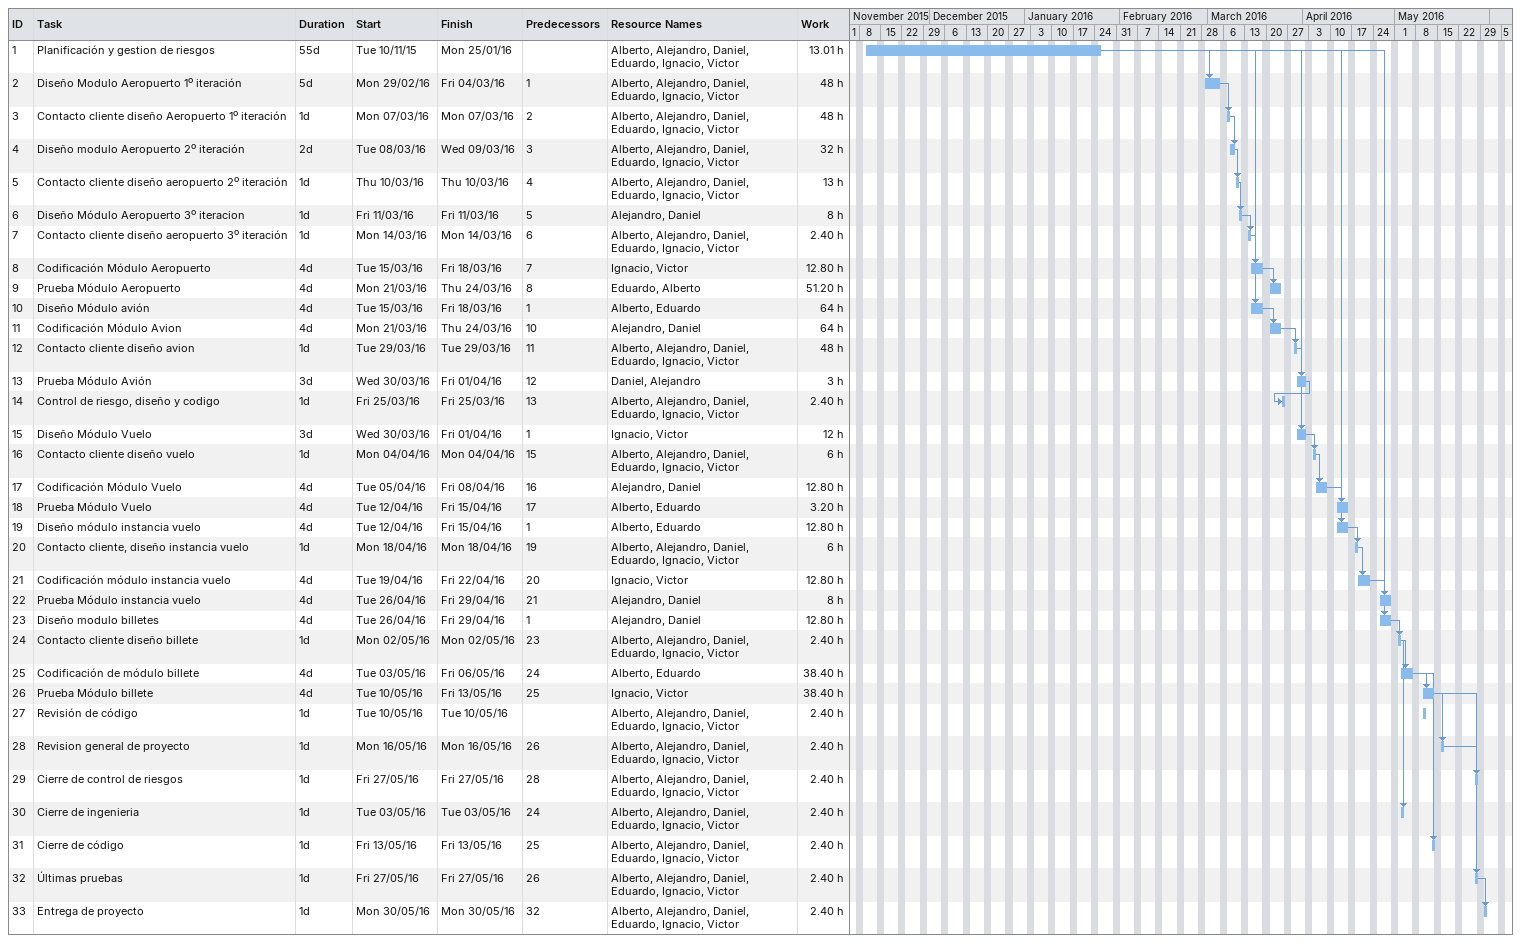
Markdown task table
| ID | Task | Duration | Start | Finish | Predecessors | Resources | Work (h) |
|---|---|---|---|---|---|---|---|
| 1 | Planificación y gestion de riesgos | 55d | 2015-11-10 | 2016-01-25 |  | Alberto, Alejandro, Daniel, Eduardo, Ignacio, Victor | 13.01 |
| 2 | Diseño Modulo Aeropuerto 1º iteración | 5d | 2016-02-29 | 2016-03-04 | 1 | Alberto, Alejandro, Daniel, Eduardo, Ignacio, Victor | 48 |
| 3 | Contacto cliente diseño Aeropuerto 1º iteración | 1d | 2016-03-07 | 2016-03-07 | 2 | Alberto, Alejandro, Daniel, Eduardo, Ignacio, Victor | 48 |
| 4 | Diseño modulo Aeropuerto 2º iteración | 2d | 2016-03-08 | 2016-03-09 | 3 | Alberto, Alejandro, Daniel, Eduardo, Ignacio, Victor | 32 |
| 5 | Contacto cliente diseño aeropuerto 2º iteración | 1d | 2016-03-10 | 2016-03-10 | 4 | Alberto, Alejandro, Daniel, Eduardo, Ignacio, Victor | 13 |
| 6 | Diseño Módulo Aeropuerto 3º iteracion | 1d | 2016-03-11 | 2016-03-11 | 5 | Alejandro, Daniel | 8 |
| 7 | Contacto cliente diseño aeropuerto 3º iteración | 1d | 2016-03-14 | 2016-03-14 | 6 | Alberto, Alejandro, Daniel, Eduardo, Ignacio, Victor | 2.40 |
| 8 | Codificación Módulo Aeropuerto | 4d | 2016-03-15 | 2016-03-18 | 7 | Ignacio, Victor | 12.80 |
| 9 | Prueba Módulo Aeropuerto | 4d | 2016-03-21 | 2016-03-24 | 8 | Eduardo, Alberto | 51.20 |
| 10 | Diseño Módulo avión | 4d | 2016-03-15 | 2016-03-18 | 1 | Alberto, Eduardo | 64 |
| 11 | Codificación Módulo Avion | 4d | 2016-03-21 | 2016-03-24 | 10 | Alejandro, Daniel | 64 |
| 12 | Contacto cliente diseño avion | 1d | 2016-03-29 | 2016-03-29 | 11 | Alberto, Alejandro, Daniel, Eduardo, Ignacio, Victor | 48 |
| 13 | Prueba Módulo Avión | 3d | 2016-03-30 | 2016-04-01 | 12 | Daniel, Alejandro | 3 |
| 14 | Control de riesgo, diseño y codigo | 1d | 2016-03-25 | 2016-03-25 | 13 | Alberto, Alejandro, Daniel, Eduardo, Ignacio, Victor | 2.40 |
| 15 | Diseño Módulo Vuelo | 3d | 2016-03-30 | 2016-04-01 | 1 | Ignacio, Victor | 12 |
| 16 | Contacto cliente diseño vuelo | 1d | 2016-04-04 | 2016-04-04 | 15 | Alberto, Alejandro, Daniel, Eduardo, Ignacio, Victor | 6 |
| 17 | Codificación Módulo Vuelo | 4d | 2016-04-05 | 2016-04-08 | 16 | Alejandro, Daniel | 12.80 |
| 18 | Prueba Módulo Vuelo | 4d | 2016-04-12 | 2016-04-15 | 17 | Alberto, Eduardo | 3.20 |
| 19 | Diseño módulo instancia vuelo | 4d | 2016-04-12 | 2016-04-15 | 1 | Alberto, Eduardo | 12.80 |
| 20 | Contacto cliente, diseño instancia vuelo | 1d | 2016-04-18 | 2016-04-18 | 19 | Alberto, Alejandro, Daniel, Eduardo, Ignacio, Victor | 6 |
| 21 | Codificación módulo instancia vuelo | 4d | 2016-04-19 | 2016-04-22 | 20 | Ignacio, Victor | 12.80 |
| 22 | Prueba Módulo instancia vuelo | 4d | 2016-04-26 | 2016-04-29 | 21 | Alejandro, Daniel | 8 |
| 23 | Diseño modulo billetes | 4d | 2016-04-26 | 2016-04-29 | 1 | Alejandro, Daniel | 12.80 |
| 24 | Contacto cliente diseño billete | 1d | 2016-05-02 | 2016-05-02 | 23 | Alberto, Alejandro, Daniel, Eduardo, Ignacio, Victor | 2.40 |
| 25 | Codificación de módulo billete | 4d | 2016-05-03 | 2016-05-06 | 24 | Alberto, Eduardo | 38.40 |
| 26 | Prueba Módulo billete | 4d | 2016-05-10 | 2016-05-13 | 25 | Ignacio, Victor | 38.40 |
| 27 | Revisión de código | 1d | 2016-05-10 | 2016-05-10 |  | Alberto, Alejandro, Daniel, Eduardo, Ignacio, Victor | 2.40 |
| 28 | Revision general de proyecto | 1d | 2016-05-16 | 2016-05-16 | 26 | Alberto, Alejandro, Daniel, Eduardo, Ignacio, Victor | 2.40 |
| 29 | Cierre de control de riesgos | 1d | 2016-05-27 | 2016-05-27 | 28 | Alberto, Alejandro, Daniel, Eduardo, Ignacio, Victor | 2.40 |
| 30 | Cierre de ingenieria | 1d | 2016-05-03 | 2016-05-03 | 24 | Alberto, Alejandro, Daniel, Eduardo, Ignacio, Victor | 2.40 |
| 31 | Cierre de código | 1d | 2016-05-13 | 2016-05-13 | 25 | Alberto, Alejandro, Daniel, Eduardo, Ignacio, Victor | 2.40 |
| 32 | Últimas pruebas | 1d | 2016-05-27 | 2016-05-27 | 26 | Alberto, Alejandro, Daniel, Eduardo, Ignacio, Victor | 2.40 |
| 33 | Entrega de proyecto | 1d | 2016-05-30 | 2016-05-30 | 32 | Alberto, Alejandro, Daniel, Eduardo, Ignacio, Victor | 2.40 |
